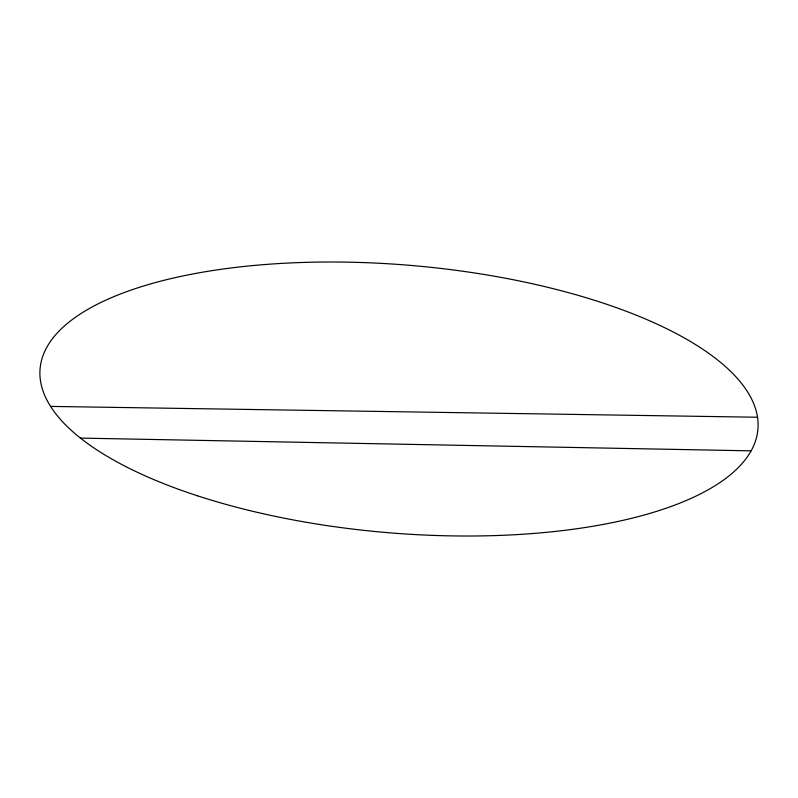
<?xml version="1.0" encoding="UTF-8"?>
<svg xmlns="http://www.w3.org/2000/svg" width="798" height="798" viewBox="0 0 798 798"><rect width="100%" height="100%" fill="white"/><g stroke="black" fill="none" stroke-linecap="round" stroke-linejoin="round"><path stroke-width="1.2" d="M50.553 406.411L757.511 417.234M80.428 438.102L751.118 450.85M197.525 495.817A360.207 134.124 4.8 0 0 757.172 434.571A360.207 134.124 4.8 0 0 242.243 266.652A360.207 134.124 4.8 0 0 197.525 495.817"/></g></svg>
